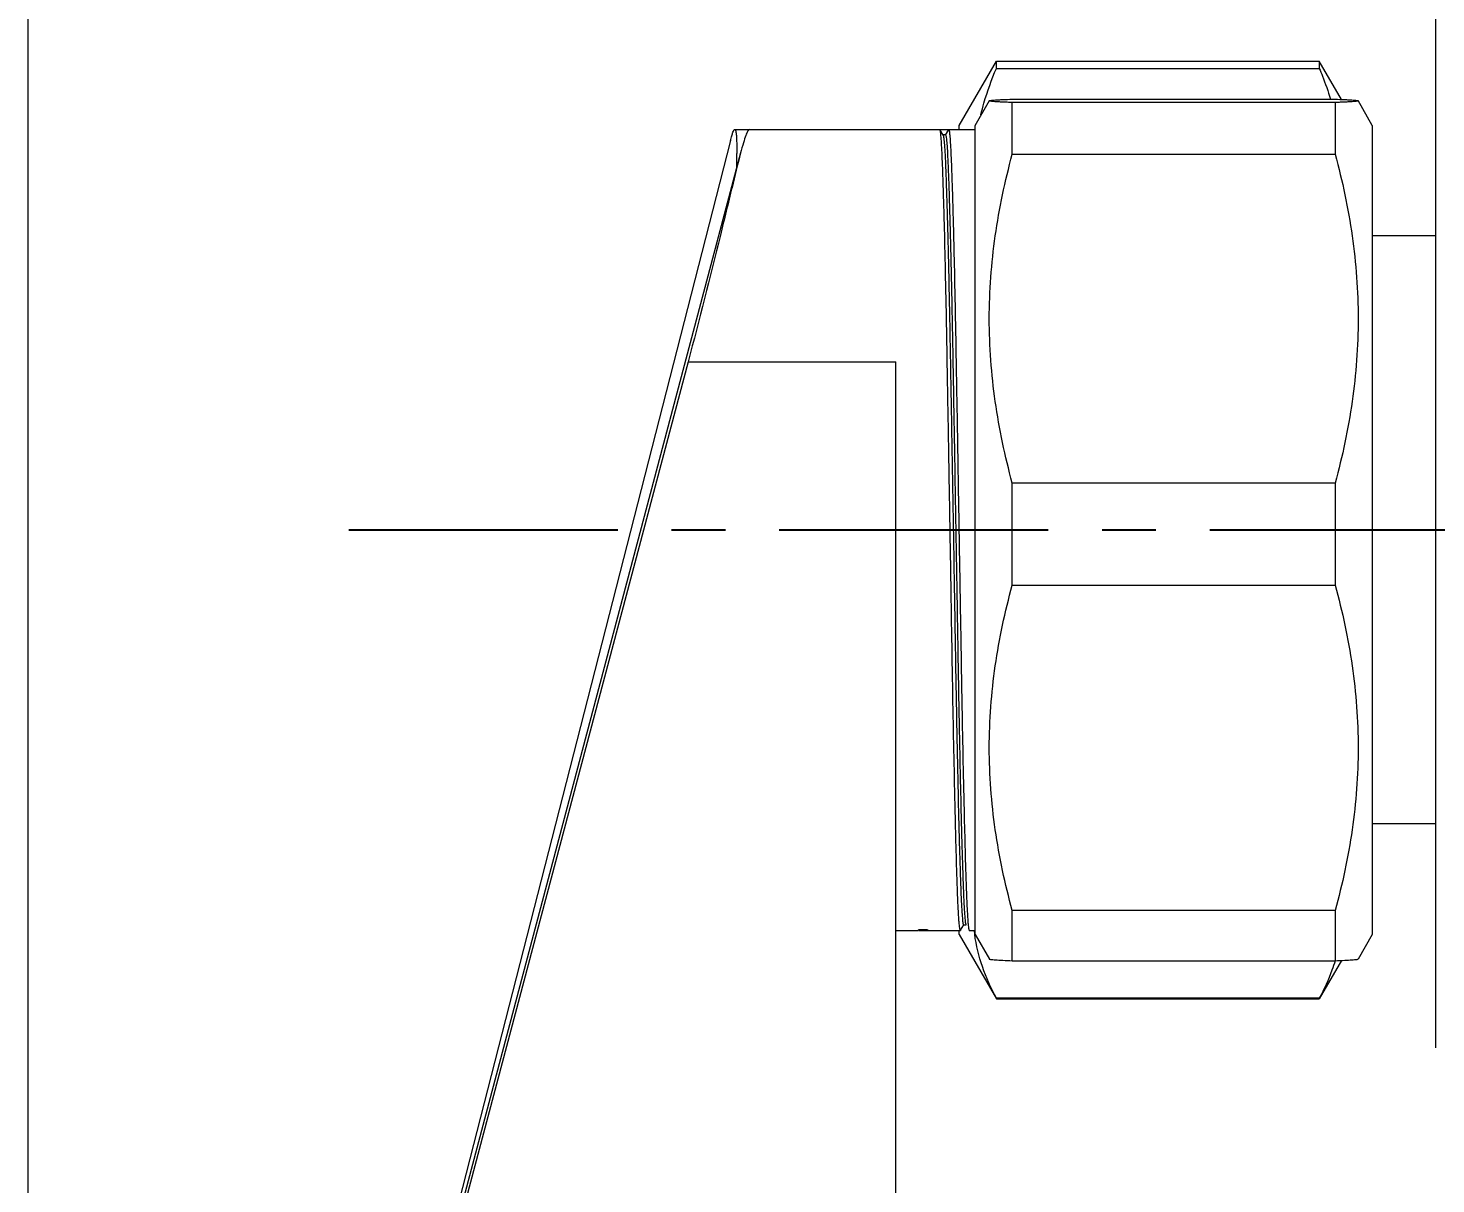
# Model space of a CAD drawing. Header units: millimetres. Extents: x 789 to 1209, y -1278 to -684.
# Drawn here: x 1041.87 to 1075.09, y -1089.68 to -1062.41 of the extents above; entities that cross this region are included whole.
import ezdxf

# ---------------------------------------------------------------- set-up
doc = ezdxf.new("R2010")
doc.units = ezdxf.units.MM
doc.header["$LTSCALE"] = 0.1
doc.linetypes.add('CENTERX2', pattern=[101.6, 63.5, -12.7, 12.7, -12.7])
doc.layers.get('0').update_dxf_attribs({"lineweight": 13})
doc.layers.add('CENTER', color=1, linetype='CENTERX2')
doc.layers.add('DIM', color=3, linetype='Continuous', lineweight=9)
doc.styles.get("Standard").update_dxf_attribs({"font": 'arial.ttf'})
doc.dimstyles.new('ISO-25', dxfattribs={"dimtxt": 2.5, "dimasz": 2.5, "dimexe": 1.25, "dimexo": 0.625, "dimtad": 1, "dimlfac": 1.333333, "dimtxsty": 'Standard', "dimcen": 2.5, "dimadec": 0, "dimazin": 0, "dimtfac": 1, "dimtmove": 0, "dimatfit": 3, "dimfxl": 0, "dimarcsym": 0})

# ---------------------------------------------------------------- blocks, each defined once
blk = doc.blocks.new('*D13')
at = {"layer": 'Defpoints', "color": 0}
for p in [(1175.202, -1079.106), (1041.868, -1155.19), (1175.202, -1188.361)]:
    blk.add_point(p, dxfattribs=at)
at = {"layer": 'DIM', "color": 0, "linetype": 'ByBlock', "lineweight": -2}
for p, q in [((1175.202, -1079.731), (1175.202, -1189.611)), ((1041.868, -1155.815), (1041.868, -1189.611)), ((1045.868, -1188.361), (1171.202, -1188.361))]:
    blk.add_line(p, q, dxfattribs=at)
at = {"layer": 'DIM', "color": 0}
for points in [[(1045.868, -1187.694), (1045.868, -1189.028), (1041.868, -1188.361)], [(1171.202, -1187.694), (1171.202, -1189.028), (1175.202, -1188.361)]]:
    blk.add_solid(points, dxfattribs=at)
at = {"layer": 'DIM', "color": 0, "insert": (1108.535, -1185.332), "char_height": 4, "attachment_point": 5}
blk.add_mtext('177,8', dxfattribs=at)

msp = doc.modelspace()

# ---------------------------------------------------------------- linework, layer by layer
msp.add_line((1041.868, -1155.19), (1041.868, -744.108))
at = {"color": 7, "linetype": 'Continuous'}
for p, q in [((1075.09, -1086.472), (1075.09, -1061.697)), ((1063.842, -1064.706), (1064.718, -1063.19)), ((1064.718, -1063.362), (1064.718, -1063.19)), ((1064.718, -1063.19), (1072.34, -1063.19)), ((1064.718, -1063.362), (1072.34, -1063.362)), ((1072.34, -1063.19), (1072.34, -1063.362)), ((1072.862, -1064.094), (1072.34, -1063.19)), ((1065.093, -1064.088), (1072.715, -1064.088)), ((1064.217, -1064.706), (1064.554, -1064.122)), ((1064.551, -1064.127), (1064.552, -1064.127)), ((1065.093, -1065.388), (1065.093, -1064.167)), ((1072.715, -1064.167), (1065.093, -1064.167)), ((1072.715, -1064.167), (1072.715, -1065.388)), ((1073.59, -1064.706), (1073.253, -1064.122)), ((1073.256, -1064.127), (1073.256, -1064.127)), ((1063.842, -1064.802), (1063.842, -1064.706)), ((1064.217, -1083.794), (1064.217, -1064.706)), ((1073.59, -1064.706), (1073.59, -1083.794)), ((1058.443, -1065.066), (1049.543, -1099.811)), ((1058.544, -1064.802), (1064.217, -1064.802)), ((1063.387, -1064.806), (1063.383, -1064.802)), ((1063.462, -1064.935), (1063.387, -1064.806)), ((1063.517, -1064.931), (1063.457, -1064.931)), ((1063.586, -1064.806), (1063.512, -1064.935)), ((1063.586, -1064.806), (1063.591, -1064.802)), ((1058.682, -1065.358), (1049.221, -1101.026)), ((1065.093, -1065.388), (1072.715, -1065.388)), ((1075.09, -1067.314), (1073.59, -1067.314)), ((1057.444, -1070.282), (1049.221, -1101.281)), ((1057.444, -1070.282), (1062.343, -1070.282)), ((1062.343, -1120.449), (1062.343, -1070.282)), ((1065.093, -1075.55), (1065.093, -1073.145)), ((1072.715, -1073.145), (1065.093, -1073.145)), ((1072.715, -1073.145), (1072.715, -1075.55)), ((1065.093, -1075.55), (1072.715, -1075.55)), ((1075.09, -1081.186), (1073.59, -1081.186)), ((1065.093, -1084.412), (1065.093, -1083.228)), ((1072.715, -1083.228), (1065.093, -1083.228)), ((1072.715, -1083.228), (1072.715, -1084.412)), ((1062.895, -1083.698), (1062.884, -1083.674)), ((1062.884, -1083.674), (1063.092, -1083.674)), ((1062.9, -1083.694), (1062.911, -1083.674)), ((1063.092, -1083.674), (1063.099, -1083.694)), ((1063.875, -1083.694), (1063.949, -1083.565)), ((1063.935, -1083.552), (1063.945, -1083.569)), ((1063.945, -1083.569), (1064.004, -1083.569)), ((1063.994, -1083.552), (1063.999, -1083.565)), ((1062.343, -1083.698), (1062.884, -1083.698)), ((1062.9, -1083.694), (1062.895, -1083.698)), ((1062.895, -1083.698), (1063.092, -1083.698)), ((1063.099, -1083.694), (1063.104, -1083.698)), ((1063.104, -1083.698), (1063.87, -1083.698)), ((1063.842, -1083.794), (1063.842, -1083.694)), ((1063.842, -1083.794), (1064.718, -1085.31)), ((1063.875, -1083.694), (1063.87, -1083.698)), ((1064.074, -1083.694), (1064.078, -1083.698)), ((1064.078, -1083.698), (1064.217, -1083.698)), ((1064.217, -1083.794), (1064.554, -1084.377)), ((1073.59, -1083.794), (1073.253, -1084.377)), ((1065.093, -1084.412), (1072.715, -1084.412)), ((1072.862, -1084.405), (1072.34, -1085.31)), ((1064.718, -1085.31), (1064.718, -1085.3)), ((1072.34, -1085.3), (1064.718, -1085.3)), ((1064.718, -1085.31), (1072.34, -1085.31)), ((1072.34, -1085.3), (1072.34, -1085.31))]:
    msp.add_line(p, q, dxfattribs=at)
for centre, radius, start, end in [((1063.44, -1064.947), 0.0247, 27.1152, 29.9441), ((1041.131, -1065.362), 17.463, 358.9494, 359.9726), ((1067.692, -1083.329), 3.516, 186.0262, 187.6061)]:
    msp.add_arc(centre, radius, start, end, dxfattribs=at)
for points, knots in [([(1064.351, -1064.455), (1064.374, -1064.363), (1064.475, -1063.992), (1064.606, -1063.629), (1064.718, -1063.362)], [0, 0, 0, 0, 0.24697, 1, 1, 1, 1]), ([(1072.34, -1063.362), (1072.365, -1063.422), (1072.462, -1063.66), (1072.547, -1063.904), (1072.604, -1064.088)], [0, 0, 0, 0, 0.252211, 1, 1, 1, 1]), ([(1064.552, -1064.127), (1064.552, -1064.125), (1064.557, -1064.124), (1064.57, -1064.12), (1064.597, -1064.116), (1064.643, -1064.111), (1064.704, -1064.107), (1064.781, -1064.102), (1064.912, -1064.095), (1065.018, -1064.091), (1065.093, -1064.088)], [0, 0, 0, 0, 0.008002, 0.023228, 0.076679, 0.160782, 0.27461, 0.416977, 0.586421, 1, 1, 1, 1]), ([(1072.715, -1064.088), (1072.79, -1064.091), (1072.895, -1064.095), (1073.026, -1064.102), (1073.103, -1064.107), (1073.165, -1064.111), (1073.21, -1064.116), (1073.238, -1064.12), (1073.251, -1064.124), (1073.255, -1064.125), (1073.256, -1064.127)], [0, 0, 0, 0, 0.413579, 0.583022, 0.725389, 0.839218, 0.923321, 0.976772, 0.991998, 1, 1, 1, 1]), ([(1065.093, -1064.167), (1065.052, -1064.166), (1064.976, -1064.163), (1064.869, -1064.158), (1064.776, -1064.153), (1064.699, -1064.148), (1064.637, -1064.143), (1064.593, -1064.139), (1064.566, -1064.134), (1064.555, -1064.131), (1064.551, -1064.129), (1064.551, -1064.127)], [0, 0, 0, 0, 0.222539, 0.420392, 0.591715, 0.734788, 0.848023, 0.930225, 0.98053, 0.993793, 1, 1, 1, 1]), ([(1073.256, -1064.127), (1073.256, -1064.129), (1073.252, -1064.131), (1073.241, -1064.134), (1073.214, -1064.139), (1073.17, -1064.143), (1073.109, -1064.148), (1073.031, -1064.153), (1072.939, -1064.158), (1072.831, -1064.163), (1072.755, -1064.166), (1072.715, -1064.167)], [0, 0, 0, 0, 0.006207, 0.01947, 0.069775, 0.151977, 0.265212, 0.408285, 0.579608, 0.777461, 1, 1, 1, 1]), ([(1058.443, -1065.066), (1058.453, -1065.027), (1058.47, -1064.961), (1058.497, -1064.877), (1058.517, -1064.829), (1058.535, -1064.802), (1058.544, -1064.802)], [0, 0, 0, 0, 0.416425, 0.719594, 0.910812, 1, 1, 1, 1]), ([(1058.544, -1064.802), (1058.549, -1064.802), (1058.56, -1064.815), (1058.573, -1064.863), (1058.585, -1064.969), (1058.592, -1065.146), (1058.594, -1065.288), (1058.594, -1065.37)], [0, 0, 0, 0, 0.026002, 0.075805, 0.263467, 0.572159, 1, 1, 1, 1]), ([(1058.89, -1064.802), (1058.873, -1064.802), (1058.837, -1064.861), (1058.798, -1064.959), (1058.741, -1065.139), (1058.704, -1065.277), (1058.682, -1065.358)], [0, 0, 0, 0, 0.085637, 0.277158, 0.582073, 1, 1, 1, 1]), ([(1063.803, -1082.824), (1063.781, -1082.232), (1063.743, -1080.788), (1063.693, -1078.351), (1063.656, -1075.975), (1063.621, -1073.922), (1063.595, -1072.358), (1063.569, -1070.86), (1063.545, -1069.461), (1063.519, -1068.191), (1063.497, -1067.223), (1063.478, -1066.541), (1063.465, -1066.113), (1063.452, -1065.744), (1063.44, -1065.437), (1063.428, -1065.192), (1063.418, -1065.006), (1063.402, -1064.886), (1063.397, -1064.823), (1063.387, -1064.806)], [0, 0, 0, 0, 0.098591, 0.240445, 0.405643, 0.494145, 0.582164, 0.666015, 0.743453, 0.81497, 0.877547, 0.90459, 0.928445, 0.948917, 0.965908, 0.979535, 0.989888, 0.996752, 1, 1, 1, 1]), ([(1063.462, -1064.936), (1063.467, -1064.944), (1063.472, -1064.969), (1063.483, -1065.044), (1063.495, -1065.191), (1063.509, -1065.425), (1063.522, -1065.738), (1063.536, -1066.128), (1063.551, -1066.596), (1063.566, -1067.137), (1063.587, -1067.984), (1063.613, -1069.165), (1063.64, -1070.704), (1063.669, -1072.373), (1063.699, -1074.123), (1063.729, -1075.874), (1063.756, -1077.555), (1063.785, -1079.117), (1063.814, -1080.513), (1063.84, -1081.546), (1063.861, -1082.241), (1063.875, -1082.652), (1063.888, -1082.987), (1063.902, -1083.247), (1063.917, -1083.426), (1063.926, -1083.52), (1063.935, -1083.552)], [0, 0, 0, 0, 0.001439, 0.003997, 0.012433, 0.025102, 0.041798, 0.062787, 0.087992, 0.117173, 0.149972, 0.224549, 0.307348, 0.397847, 0.493536, 0.589231, 0.679847, 0.764415, 0.840858, 0.904711, 0.930883, 0.952891, 0.970877, 0.984934, 0.994715, 1, 1, 1, 1]), ([(1063.517, -1064.931), (1063.517, -1064.931), (1063.518, -1064.931), (1063.519, -1064.932), (1063.52, -1064.932)], [0, 0, 0, 0, 0.442503, 1, 1, 1, 1]), ([(1063.52, -1064.932), (1063.524, -1064.938), (1063.529, -1064.959), (1063.537, -1065), (1063.543, -1065.063), (1063.554, -1065.187), (1063.566, -1065.391), (1063.58, -1065.694), (1063.594, -1066.076), (1063.609, -1066.537), (1063.624, -1067.072), (1063.645, -1067.915), (1063.671, -1069.093), (1063.698, -1070.631), (1063.727, -1072.304), (1063.757, -1074.059), (1063.787, -1075.819), (1063.815, -1077.511), (1063.843, -1079.083), (1063.873, -1080.489), (1063.899, -1081.53), (1063.92, -1082.231), (1063.934, -1082.645), (1063.948, -1082.983), (1063.961, -1083.244), (1063.976, -1083.425), (1063.985, -1083.52), (1063.994, -1083.552)], [0, 0, 0, 0, 0.001129, 0.00338, 0.00676, 0.011248, 0.023423, 0.039657, 0.060199, 0.085015, 0.11388, 0.146436, 0.220778, 0.303611, 0.394163, 0.490155, 0.586347, 0.677555, 0.762627, 0.839611, 0.903966, 0.930352, 0.952541, 0.970665, 0.984829, 0.994682, 1, 1, 1, 1]), ([(1063.591, -1064.802), (1063.595, -1064.802), (1063.601, -1064.818), (1063.606, -1064.841), (1063.613, -1064.886), (1063.619, -1064.945), (1063.625, -1065.021), (1063.634, -1065.154), (1063.645, -1065.358), (1063.657, -1065.65), (1063.67, -1066.005), (1063.683, -1066.421), (1063.696, -1066.898), (1063.71, -1067.429), (1063.728, -1068.23), (1063.751, -1069.32), (1063.775, -1070.721), (1063.801, -1072.227), (1063.827, -1073.804), (1063.854, -1075.394), (1063.88, -1076.938), (1063.911, -1078.809), (1063.951, -1080.76), (1063.989, -1082.224), (1064.011, -1082.824)], [0, 0, 0, 0, 0.000613, 0.002102, 0.004518, 0.007856, 0.012099, 0.017225, 0.030009, 0.046141, 0.065838, 0.089022, 0.115527, 0.145094, 0.177428, 0.248835, 0.326493, 0.410656, 0.499378, 0.588882, 0.675313, 0.756301, 0.900121, 1, 1, 1, 1]), ([(1058.682, -1065.358), (1058.611, -1065.627), (1058.454, -1066.273), (1058.056, -1067.919), (1057.707, -1069.289), (1057.444, -1070.282)], [0, 0, 0, 0, 0.164635, 0.392999, 1, 1, 1, 1]), ([(1065.093, -1073.145), (1064.923, -1072.512), (1064.65, -1071.229), (1064.502, -1069.267), (1064.65, -1067.305), (1064.923, -1066.022), (1065.093, -1065.388)], [0, 0, 0, 0, 0.250565, 0.5, 0.749435, 1, 1, 1, 1]), ([(1072.715, -1065.388), (1072.884, -1066.022), (1073.157, -1067.305), (1073.305, -1069.267), (1073.157, -1071.229), (1072.884, -1072.512), (1072.715, -1073.145)], [0, 0, 0, 0, 0.250565, 0.5, 0.749435, 1, 1, 1, 1]), ([(1065.093, -1083.228), (1064.923, -1082.601), (1064.65, -1081.332), (1064.502, -1079.389), (1064.65, -1077.447), (1064.923, -1076.177), (1065.093, -1075.55)], [0, 0, 0, 0, 0.250612, 0.5, 0.749388, 1, 1, 1, 1]), ([(1072.715, -1075.55), (1072.884, -1076.177), (1073.157, -1077.447), (1073.305, -1079.389), (1073.157, -1081.332), (1072.884, -1082.601), (1072.715, -1083.228)], [0, 0, 0, 0, 0.250612, 0.5, 0.749388, 1, 1, 1, 1]), ([(1063.87, -1083.698), (1063.865, -1083.698), (1063.859, -1083.671), (1063.851, -1083.635), (1063.843, -1083.56), (1063.834, -1083.464), (1063.826, -1083.339), (1063.815, -1083.123), (1063.807, -1082.949), (1063.803, -1082.824)], [0, 0, 0, 0, 0.018901, 0.068125, 0.148935, 0.260923, 0.40323, 0.574814, 1, 1, 1, 1]), ([(1064.011, -1082.824), (1064.015, -1082.941), (1064.024, -1083.147), (1064.037, -1083.386), (1064.049, -1083.533), (1064.056, -1083.608), (1064.064, -1083.659), (1064.069, -1083.686), (1064.074, -1083.693)], [0, 0, 0, 0, 0.402715, 0.708576, 0.822436, 0.909206, 0.968331, 1, 1, 1, 1]), ([(1064.718, -1085.3), (1064.59, -1085.059), (1064.371, -1084.572), (1064.241, -1084.052), (1064.207, -1083.794)], [0, 0, 0, 0, 0.511802, 1, 1, 1, 1]), ([(1064.552, -1084.373), (1064.552, -1084.374), (1064.557, -1084.376), (1064.57, -1084.38), (1064.597, -1084.384), (1064.643, -1084.388), (1064.704, -1084.393), (1064.781, -1084.398), (1064.912, -1084.405), (1065.018, -1084.409), (1065.093, -1084.412)], [0, 0, 0, 0, 0.008016, 0.023262, 0.076735, 0.160816, 0.274632, 0.41703, 0.586493, 1, 1, 1, 1]), ([(1072.714, -1084.412), (1072.691, -1084.487), (1072.588, -1084.792), (1072.453, -1085.086), (1072.34, -1085.3)], [0, 0, 0, 0, 0.244482, 1, 1, 1, 1]), ([(1072.715, -1084.412), (1072.79, -1084.409), (1072.895, -1084.405), (1073.026, -1084.398), (1073.103, -1084.393), (1073.165, -1084.388), (1073.21, -1084.384), (1073.238, -1084.38), (1073.251, -1084.376), (1073.255, -1084.374), (1073.256, -1084.373)], [0, 0, 0, 0, 0.413507, 0.58297, 0.725368, 0.839184, 0.923265, 0.976738, 0.991984, 1, 1, 1, 1])]:
    msp.add_open_spline(points, degree=3, knots=knots, dxfattribs=at)
at = {"layer": 'CENTER'}
msp.add_line((1049.434, -1074.25), (1117.409, -1074.25), dxfattribs=at)

# ---------------------------------------------------------------- dimensions: what is measured, and where the dimension line sits
at = {"layer": 'DIM'}
dim = msp.add_linear_dim(base=(1175.202, -1188.361), p1=(1041.868, -1155.19), p2=(1175.202, -1079.106), dimstyle='ISO-25', override={"dimtxt": 4, "dimasz": 4, "dimdec": 1, "dimlfac": 1.333333, "dimtdec": 1, "dimfxl": 1.25, "dimarcsym": 1}, dxfattribs=at)
dim.commit()
dim.dimension.update_dxf_attribs({"geometry": '*D13', "text_midpoint": (1108.535, -1185.332)})

doc.saveas('drawing.dxf')
